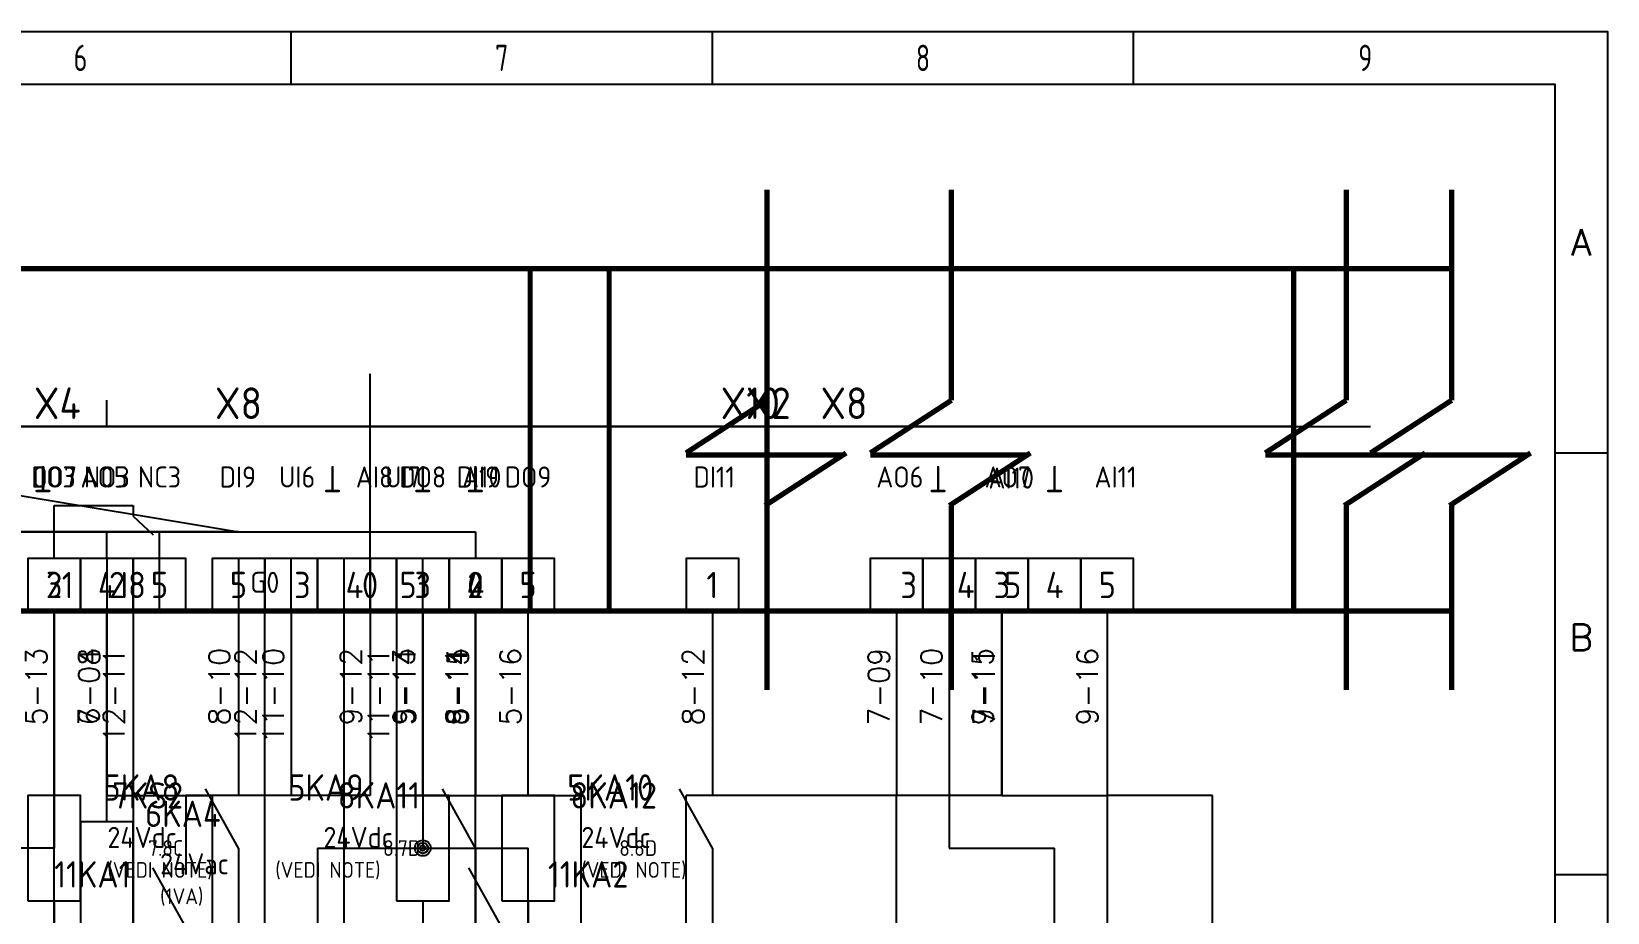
# Model space of a CAD drawing. Extents: x 15 to 425, y 8 to 282.
# Drawn here: x 275.3 to 425, y 198.9 to 282.5 of the extents above; entities that cross this region are included whole.
import ezdxf
from ezdxf.enums import TextEntityAlignment as Align

# ---------------------------------------------------------------- set-up
doc = ezdxf.new("R2010")
doc.units = 0
doc.header["$LTSCALE"] = 10
doc.layers.get('0').update_dxf_attribs({"linetype": 'CONTINUOUS'})
for name, color, linetype in [('10', 9, 'CONTINUOUS'), ('11', 9, 'CONTINUOUS'), ('12', 9, 'CONTINUOUS'), ('5', 9, 'CONTINUOUS'), ('6', 9, 'CONTINUOUS'), ('7', 9, 'CONTINUOUS'), ('8', 9, 'CONTINUOUS'), ('9', 9, 'CONTINUOUS')]:
    doc.layers.add(name, color=color, linetype=linetype)
doc.styles.add('ISO8', font='ISO8.SHX')
doc.styles.add('ROMANS', font='romans')
doc.styles.add('SIMPLEX', font='simplex')
doc.styles.add('SPAC', font='isocp.shx')
doc.styles.add('SPAC_Name', font='isocpeur.ttf')
doc.styles.add('SPAC_TT', font='isocpeur.ttf')

# ---------------------------------------------------------------- blocks, each defined once
blk = doc.blocks.new('MASTER2')
for p, q in [((20, 282.5), (420, 282.5)), ((425, 277.5), (425, 7.5))]:
    blk.add_line(p, q)
at = {"color": 7}
for p, q in [((300, 277.5), (300, 282.5)), ((340, 277.5), (340, 282.5)), ((380, 277.5), (380, 282.5)), ((420, 242.5), (425, 242.5)), ((420, 202.5), (425, 202.5))]:
    blk.add_line(p, q, dxfattribs=at)
blk.add_lwpolyline([(420, 282.5), (425, 282.5), (425, 277.5)])
at = {"color": 2}
blk.add_lwpolyline([(20, 277.5), (420, 277.5), (420, 7.5), (20, 7.5)], close=True, dxfattribs=at)
at = {"style": 'ISO8', "width": 0.8}
for s, p in [('6', (280, 280)), ('7', (320, 280)), ('8', (360, 280)), ('9', (402, 280))]:
    blk.add_text(s, height=2.5, dxfattribs=at).set_placement(p, align=Align.MIDDLE)
at = {"color": 7, "style": 'ROMANS'}
for s, p in [('A', (422.5, 262.5)), ('B', (422.5, 225))]:
    blk.add_text(s, height=2.5, dxfattribs=at).set_placement(p, align=Align.MIDDLE)
for tag, p in [('REVISIONE', (393.24, 33.84)), ('D.REV', (393.24, 29.53)), ('COMMESSA', (255.49, 23.51)), ('ESECUTORE', (390, 19.5)), ('VERIFICATORE', (390, 9.5))]:
    blk.add_attdef(tag, text='', height=2.5, dxfattribs=at).set_placement(p, align=Align.CENTER)
for tag, p in [('DATA', (246, 32)), ('NOME-FILE', (246, 16.5))]:
    blk.add_attdef(tag, p, '', height=2.5, dxfattribs=at)
at = {"color": 4, "style": 'ROMANS', "oblique": 10}
for tag, p in [('IMPIANTO1', (325, 28.5)), ('IMPIANTO2', (325, 24)), ('IMPIANTO3', (325, 19.53)), ('IMPIANTO4', (325, 15.03))]:
    blk.add_attdef(tag, text='', height=3, dxfattribs=at).set_placement(p, align=Align.CENTER)
blk = doc.blocks.new('Numero_Filo')
at = {"color": 3, "style": 'SIMPLEX'}
for tag, flags, p in [('SUPPORTO', 9, (-3.29, 2.73)), ('RIP', 1, (-0.92, 2.73)), ('N', 8, (1.08, 0.73))]:
    blk.add_attdef(tag, text='', height=2, rotation=90, dxfattribs=dict(at, flags=flags)).set_placement(p, align=Align.RIGHT)
blk = doc.blocks.new('BLK56')
at = {"color": 7}
for p, q in [((0, 12.5), (0, 17.5)), ((0, 2.5), (0, -2.5))]:
    blk.add_line(p, q, dxfattribs=at)
blk.add_lwpolyline([(-2.5, 2.5), (2.5, 2.5), (2.5, 12.5), (-2.5, 12.5)], close=True, dxfattribs=at)
at = {"color": 4, "style": 'SPAC', "flags": 9}
blk.add_attdef('QUADRO', text='', height=2.5, dxfattribs=at).set_placement((-4, 16), align=Align.RIGHT)
at = {"color": 3, "style": 'SPAC', "width": 0.75, "flags": 8}
blk.add_attdef('PINA1', text='', height=1.75, rotation=90, dxfattribs=at).set_placement((-1, 17.5), align=Align.RIGHT)
at = {"color": 4, "style": 'SPAC'}
blk.add_attdef('NOME', text='', height=2.5, dxfattribs=at).set_placement((-4, 12), align=Align.RIGHT)
at = {"color": 7, "style": 'SPAC', "flags": 9}
for tag, p in [('COSTRUTTORE', (-6, 8.5)), ('TIPO', (-6, 6))]:
    blk.add_attdef(tag, text='', height=1.5, dxfattribs=at).set_placement(p, align=Align.RIGHT)
at = {"color": 6, "style": 'SPAC'}
for tag, p, flags in [('CODICE', (3.5, 3.5), 1), ('OFFSET', (3.5, 2), 9), ('PRES', (3.5, 0.5), 9), ('DESCRIZIONE', (3.5, -1), 9), ('SUPPORTO', (3.5, -2.5), 9), ('PR4', (3.5, -4), 9)]:
    blk.add_attdef(tag, p, '', height=1, dxfattribs=dict(at, flags=flags))
at = {"color": 3, "style": 'SPAC', "width": 0.75, "flags": 8}
blk.add_attdef('PINB1', (-1, -2.5), '', height=1.75, rotation=90, dxfattribs=at)
at = {"color": 7, "style": 'SPAC', "flags": 9}
for tag, p in [('FUNZIONE1', (0, -8.5)), ('FUNZIONE2', (0, -11.5))]:
    blk.add_attdef(tag, text='', height=2, dxfattribs=at).set_placement(p, align=Align.CENTER)
blk = doc.blocks.new('NA1_F')
at = {"color": 7}
for p, q in [((0, 0), (0, -5)), ((0, -10), (-3.125, -4.375)), ((0, -10), (0, -15))]:
    blk.add_line(p, q, dxfattribs=at)
at = {"color": 3, "style": 'SPAC', "width": 0.75, "flags": 8}
blk.add_attdef('PINA1', text='', height=1.75, rotation=90, dxfattribs=at).set_placement((-1, 0), align=Align.RIGHT)
at = {"color": 4, "style": 'SPAC_Name'}
blk.add_attdef('NOME', text='', height=2.5, dxfattribs=at).set_placement((-5.25, -5), align=Align.MIDDLE_RIGHT)
at = {"color": 7}
for tag, style, flags, p in [('REG', 'SPAC', 8, (-5.25, -10)), ('FUNZIONE1', 'SPAC_TT', 9, (-5.25, -12.5)), ('FUNZIONE2', 'SPAC_TT', 9, (-5.25, -15))]:
    blk.add_attdef(tag, text='', height=1.5, dxfattribs=dict(at, style=style, flags=flags)).set_placement(p, align=Align.MIDDLE_RIGHT)
at = {"color": 3, "style": 'SPAC', "width": 0.75, "flags": 8}
blk.add_attdef('PINB1', (-1, -15), '', height=1.75, rotation=90, dxfattribs=at)
at = {"color": 6, "style": 'SPAC', "flags": 9}
blk.add_attdef('PRES', (1, -14.5), '', height=1, dxfattribs=at)
blk = doc.blocks.new('PUNTO')
for radius in [0.75, 0.5, 0.25]:
    blk.add_circle((0, 0), radius)

msp = doc.modelspace()

# ---------------------------------------------------------------- linework, layer by layer
at = {"layer": '10'}
msp.add_line((65, 245), (335, 245), dxfattribs=at)
at = {"layer": '10', "const_width": 0.5}
for points in [[(345.2, 247.5), (345.2, 267.5)], [(345.2, 260), (65, 260)], [(337.5, 242.5), (345.2, 247.5)], [(337.5, 242.3), (352.5, 242.3)], [(345, 237.5), (352.7, 242.5)], [(345.2, 220), (345.2, 237.5)], [(345.2, 227.5), (65, 227.5)]]:
    msp.add_lwpolyline(points, dxfattribs=at)
at = {"layer": '11'}
for p, q in [((345.2, 245), (70, 245)), ((300, 227.5), (300, 210)), ((305, 227.5), (305, 182.5)), ((310, 227.5), (310, 210)), ((300, 210), (290, 210)), ((290, 210), (290, 207.5)), ((310, 210), (320, 210)), ((320, 210), (320, 207.5))]:
    msp.add_line(p, q, dxfattribs=at)
at = {"layer": '11', "const_width": 0.5}
for points in [[(345.2, 260), (62.7, 260)], [(345.2, 227.5), (345.2, 260)], [(345.2, 227.5), (62.7, 227.5)]]:
    msp.add_lwpolyline(points, dxfattribs=at)
at = {"layer": '11'}
for points in [[(297.5, 227.5), (302.5, 227.5), (302.5, 232.5), (297.5, 232.5)], [(302.5, 227.5), (307.5, 227.5), (307.5, 232.5), (302.5, 232.5)], [(307.5, 227.5), (312.5, 227.5), (312.5, 232.5), (307.5, 232.5)]]:
    msp.add_lwpolyline(points, close=True, dxfattribs=at)
at = {"layer": '12'}
for p, q in [((250, 242.5), (295, 235)), ((295, 235), (205, 235)), ((285, 227.5), (285, 122.5)), ((297.5, 197.5), (297.5, 227.5))]:
    msp.add_line(p, q, dxfattribs=at)
at = {"layer": '12', "const_width": 0.5}
for points in [[(322.5, 260), (49.95, 260)], [(322.7, 227.5), (322.7, 260)], [(322.5, 227.5), (49.95, 227.5)]]:
    msp.add_lwpolyline(points, dxfattribs=at)
at = {"layer": '12'}
for points in [[(282.5, 227.5), (287.5, 227.5), (287.5, 232.5), (282.5, 232.5)], [(295, 227.5), (300, 227.5), (300, 232.5), (295, 232.5)]]:
    msp.add_lwpolyline(points, close=True, dxfattribs=at)
at = {"layer": '5'}
for p, q in [((75, 245), (330.2, 245)), ((85, 235), (317.5, 235)), ((317.5, 235), (317.5, 232.5)), ((277.5, 210), (277.5, 227.5)), ((312.5, 210), (312.5, 227.5)), ((317.5, 190), (317.5, 227.5)), ((322.5, 210), (322.5, 227.5))]:
    msp.add_line(p, q, dxfattribs=at)
at = {"layer": '5', "const_width": 0.5}
for points in [[(330.2, 260), (74.95, 260)], [(330.2, 227.5), (330.2, 260)], [(330.2, 227.5), (74.95, 227.5)]]:
    msp.add_lwpolyline(points, dxfattribs=at)
at = {"layer": '5'}
for points in [[(275, 227.5), (280, 227.5), (280, 232.5), (275, 232.5)], [(310, 227.5), (315, 227.5), (315, 232.5), (310, 232.5)], [(315, 227.5), (320, 227.5), (320, 232.5), (315, 232.5)], [(320, 227.5), (325, 227.5), (325, 232.5), (320, 232.5)]]:
    msp.add_lwpolyline(points, close=True, dxfattribs=at)
at = {"layer": '6'}
for p, q in [((75.2, 245), (350, 245)), ((277.5, 232.5), (277.5, 237.5)), ((277.5, 237.5), (285, 237.5)), ((285, 237.5), (285, 236.5)), ((285, 236.5), (286.91, 234.72)), ((282.5, 232.5), (282.5, 235)), ((283.55, 235), (282.5, 235)), ((287.5, 235), (286.45, 235)), ((287.5, 232.5), (287.5, 235)), ((282.5, 212.5), (282.5, 227.5))]:
    msp.add_line(p, q, dxfattribs=at)
at = {"layer": '6', "color": 1}
msp.add_line((277.5, 180), (277.5, 227.5), dxfattribs=at)
at = {"layer": '6', "const_width": 0.5}
for points in [[(362.7, 247.5), (362.7, 267.5)], [(362.7, 260), (74.95, 260)], [(355, 242.5), (362.7, 247.5)], [(355, 242.3), (370, 242.3)], [(362.5, 237.5), (370.2, 242.5)], [(362.7, 220), (362.7, 237.5)], [(362.7, 227.5), (74.95, 227.5)]]:
    msp.add_lwpolyline(points, dxfattribs=at)
at = {"layer": '6'}
for points in [[(275, 227.5), (280, 227.5), (280, 232.5), (275, 232.5)], [(280, 227.5), (285, 227.5), (285, 232.5), (280, 232.5)], [(285, 227.5), (290, 227.5), (290, 232.5), (285, 232.5)]]:
    msp.add_lwpolyline(points, close=True, dxfattribs=at)
at = {"layer": '7'}
for p, q in [((105, 245), (390, 245)), ((277.5, 227.5), (277.5, 205)), ((282.5, 227.5), (282.5, 210)), ((357.5, 227.5), (357.5, 210)), ((362.5, 227.5), (362.5, 205)), ((367.5, 227.5), (367.5, 210)), ((282.5, 210), (292.5, 210)), ((292.5, 210), (292.5, 122.5)), ((337.5, 122.5), (337.5, 210)), ((357.5, 210), (337.5, 210)), ((367.5, 210), (377.5, 210)), ((377.5, 210), (377.5, 122.5)), ((277.5, 205), (267.5, 205)), ((362.5, 205), (372.5, 205)), ((372.5, 122.5), (372.5, 205))]:
    msp.add_line(p, q, dxfattribs=at)
at = {"layer": '7', "const_width": 0.5}
for points in [[(400.2, 247.5), (400.2, 267.5)], [(400, 260), (97.5, 260)], [(392.5, 242.5), (400.2, 247.5)], [(392.5, 242.3), (407.5, 242.3)], [(400, 237.5), (407.7, 242.5)], [(400.2, 220), (400.2, 237.5)], [(400, 227.5), (97.5, 227.5)]]:
    msp.add_lwpolyline(points, dxfattribs=at)
at = {"layer": '7'}
for points in [[(275, 227.5), (280, 227.5), (280, 232.5), (275, 232.5)], [(280, 227.5), (285, 227.5), (285, 232.5), (280, 232.5)], [(355, 227.5), (360, 227.5), (360, 232.5), (355, 232.5)], [(360, 227.5), (365, 227.5), (365, 232.5), (360, 232.5)], [(365, 227.5), (370, 227.5), (370, 232.5), (365, 232.5)]]:
    msp.add_lwpolyline(points, close=True, dxfattribs=at)
at = {"layer": '8'}
for p, q in [((307.5, 227.5), (307.5, 250)), ((42.5, 245), (402.5, 245)), ((295, 227.5), (295, 215)), ((317.5, 227.5), (317.5, 215)), ((340, 227.5), (340, 215)), ((317.5, 202.5), (317.5, 200)), ((340, 202.5), (340, 200)), ((295, 200), (295, 197.5)), ((317.5, 200), (317.5, 197.5)), ((340, 200), (340, 197.5))]:
    msp.add_line(p, q, dxfattribs=at)
at = {"layer": '8', "const_width": 0.5}
for points in [[(410.2, 247.5), (410.2, 267.5)], [(410, 260), (34.95, 260)], [(402.5, 242.5), (410.2, 247.5)], [(402.5, 242.3), (417.5, 242.3)], [(410, 237.5), (417.7, 242.5)], [(410.2, 220), (410.2, 237.5)], [(410, 227.5), (34.95, 227.5)]]:
    msp.add_lwpolyline(points, dxfattribs=at)
at = {"layer": '8'}
for points in [[(292.5, 227.5), (297.5, 227.5), (297.5, 232.5), (292.5, 232.5)], [(315, 227.5), (320, 227.5), (320, 232.5), (315, 232.5)], [(337.5, 227.5), (342.5, 227.5), (342.5, 232.5), (337.5, 232.5)]]:
    msp.add_lwpolyline(points, close=True, dxfattribs=at)
at = {"layer": '9'}
for p, q in [((282.5, 245), (282.5, 247.5)), ((395.2, 245), (50, 245)), ((307.5, 227.5), (307.5, 210)), ((312.5, 227.5), (312.5, 205)), ((317.5, 227.5), (317.5, 210)), ((367.5, 210), (367.5, 227.5)), ((377.5, 227.5), (377.5, 210)), ((307.5, 210), (297.5, 210)), ((297.5, 122.5), (297.5, 210)), ((317.5, 210), (327.5, 210)), ((327.5, 210), (327.5, 122.5)), ((367.5, 210), (357.5, 210)), ((357.5, 122.5), (357.5, 210)), ((387.5, 210), (377.5, 210)), ((387.5, 122.5), (387.5, 210)), ((302.5, 205), (302.5, 122.5)), ((302.5, 205), (322.5, 205)), ((322.5, 122.5), (322.5, 205))]:
    msp.add_line(p, q, dxfattribs=at)
at = {"layer": '9', "const_width": 0.5}
for points in [[(395, 260), (42.7, 260)], [(395.2, 227.5), (395.2, 260)], [(395.2, 227.5), (42.7, 227.5)]]:
    msp.add_lwpolyline(points, dxfattribs=at)
at = {"layer": '9'}
for points in [[(305, 227.5), (310, 227.5), (310, 232.5), (305, 232.5)], [(310, 227.5), (315, 227.5), (315, 232.5), (310, 232.5)], [(315, 227.5), (320, 227.5), (320, 232.5), (315, 232.5)], [(365, 227.5), (370, 227.5), (370, 232.5), (365, 232.5)], [(370, 227.5), (375, 227.5), (375, 232.5), (370, 232.5)], [(375, 227.5), (380, 227.5), (380, 232.5), (375, 232.5)]]:
    msp.add_lwpolyline(points, close=True, dxfattribs=at)

# ---------------------------------------------------------------- block references
msp.add_blockref('MASTER2', (0, 0))
at = {"layer": '11'}
for p, values in [((298.23, 223.28), {'N': '11-10'}), ((308.23, 223.28), {'N': '11-11'})]:
    msp.add_blockref('Numero_Filo', p, dxfattribs=at).add_auto_attribs(values)
ref = msp.add_blockref('NA1_F', (290, 207.5), dxfattribs=at)
ref.add_attrib('NOME', '11KA1', dxfattribs={"layer": '0', "color": 4, "height": 2.5, "style": 'SPAC'}).set_placement((284.75, 202.5), align=Align.MIDDLE_RIGHT)
ref = msp.add_blockref('NA1_F', (320, 207.5), dxfattribs=at)
ref.add_attrib('NOME', '11KA2', dxfattribs={"layer": '0', "color": 4, "height": 2.5, "style": 'SPAC'}).set_placement((332.04, 202.5), align=Align.MIDDLE_RIGHT)
at = {"layer": '12'}
for p, values in [((283.1, 223.28), {'N': '12-11'}), ((295.6, 223.28), {'N': '12-12'})]:
    msp.add_blockref('Numero_Filo', p, dxfattribs=at).add_auto_attribs(values)
at = {"layer": '5'}
for p, values in [((275.73, 223.28), {'N': '5-13'}), ((310.73, 223.28), {'N': '5-14'}), ((315.73, 223.28), {'N': '5-15'}), ((320.73, 223.28), {'N': '5-16'})]:
    msp.add_blockref('Numero_Filo', p, dxfattribs=at).add_auto_attribs(values)
ref = msp.add_blockref('BLK56', (277.5, 197.5), dxfattribs=at)
ref.add_attrib('NOME', '5KA8', dxfattribs={"layer": '0', "color": 4, "height": 2.5, "style": 'SPAC'}).set_placement((289.39, 209.5), align=Align.RIGHT)
ref = msp.add_blockref('BLK56', (312.5, 197.5), dxfattribs=at)
ref.add_attrib('NOME', '5KA9', dxfattribs={"layer": '0', "color": 4, "height": 2.5, "style": 'SPAC'}).set_placement((306.89, 209.5), align=Align.RIGHT)
ref = msp.add_blockref('BLK56', (322.5, 197.5), dxfattribs=at)
ref.add_attrib('NOME', '5KA10', dxfattribs={"layer": '0', "color": 4, "height": 2.5, "style": 'SPAC'}).set_placement((334.39, 209.5), align=Align.RIGHT)
at = {"layer": '6'}
msp.add_blockref('Numero_Filo', (280.73, 223.28), dxfattribs=at).add_auto_attribs({'N': '6-04'})
ref = msp.add_blockref('BLK56', (282.5, 195), dxfattribs=at)
ref.add_attrib('NOME', '6KA4', dxfattribs={"layer": '0', "color": 4, "height": 2.5, "style": 'SPAC'}).set_placement((293.32, 207), align=Align.RIGHT)
at = {"layer": '7'}
for p, values in [((280.73, 223.28), {'N': '7-08'}), ((355.73, 223.28), {'N': '7-09'}), ((360.73, 223.28), {'N': '7-10'}), ((365.73, 223.28), {'N': '7-11'})]:
    msp.add_blockref('Numero_Filo', p, dxfattribs=at).add_auto_attribs(values)
at = {"layer": '8'}
for p, values in [((293.1, 223.28), {'N': '8-10'}), ((315.6, 223.28), {'N': '8-11'}), ((338.1, 223.28), {'N': '8-12'})]:
    msp.add_blockref('Numero_Filo', p, dxfattribs=at).add_auto_attribs(values)
ref = msp.add_blockref('NA1_F', (295, 215), dxfattribs=at)
ref.add_attrib('NOME', '7KS2', dxfattribs={"layer": '0', "color": 4, "height": 2.5, "style": 'SPAC'}).set_placement((289.75, 210), align=Align.MIDDLE_RIGHT)
ref.add_attrib('REG', '7.8C', dxfattribs={"layer": '0', "color": 7, "height": 1.5, "style": 'SPAC', "flags": 8}).set_placement((289.75, 205), align=Align.MIDDLE_RIGHT)
ref = msp.add_blockref('NA1_F', (317.5, 215), dxfattribs=at)
ref.add_attrib('NOME', '8KA11', dxfattribs={"layer": '0', "color": 4, "height": 2.5, "style": 'SPAC'}).set_placement((312.25, 210), align=Align.MIDDLE_RIGHT)
ref.add_attrib('REG', '8.7D', dxfattribs={"layer": '0', "color": 7, "height": 1.5, "style": 'SPAC', "flags": 8}).set_placement((312.25, 205), align=Align.MIDDLE_RIGHT)
ref = msp.add_blockref('NA1_F', (340, 215), dxfattribs=at)
ref.add_attrib('NOME', '8KA12', dxfattribs={"layer": '0', "color": 4, "height": 2.5, "style": 'SPAC'}).set_placement((334.75, 210), align=Align.MIDDLE_RIGHT)
ref.add_attrib('REG', '8.8D', dxfattribs={"layer": '0', "color": 7, "height": 1.5, "style": 'SPAC', "flags": 8}).set_placement((334.75, 205), align=Align.MIDDLE_RIGHT)
at = {"layer": '9'}
for p, values in [((305.61, 223.28), {'N': '9-12'}), ((310.61, 223.28), {'N': '9-13'}), ((315.73, 223.28), {'N': '9-14'}), ((365.6, 223.28), {'N': '9-15'}), ((375.54, 223.28), {'N': '9-16'})]:
    msp.add_blockref('Numero_Filo', p, dxfattribs=at).add_auto_attribs(values)
msp.add_blockref('PUNTO', (312.5, 205), dxfattribs=at)

# ---------------------------------------------------------------- texts
at = {"layer": '11', "width": 5, "attachment_point": 1, "style": 'SPAC'}
for s, insert, char_height in [('{\\W0.333333; }X4', (275, 248.72), 3), ('{\\W1.187992; }UI6', (297.5, 241.22), 2), ('{\\W1.249999; }UI7', (307.5, 241.22), 2), ('{\\W1.948223; }3', (297.5, 231.22), 2.5), ('{\\W1.875; }4', (302.5, 231.22), 2.5), ('{\\W1.948223; }5', (307.5, 231.22), 2.5)]:
    msp.add_mtext(s, dxfattribs=dict(at, insert=insert, char_height=char_height))
at = {"layer": '11', "insert": (307.5, 238.78), "char_height": 2.5, "width": 5, "attachment_point": 1, "rotation": 180, "style": 'SPAC'}
msp.add_mtext('{\\W1.875; }T', dxfattribs=at)
at = {"layer": '12', "width": 5, "attachment_point": 1, "style": 'SPAC'}
for s, insert, char_height in [('\\pxqc;I8', (282.5, 231.22), 2.5), ('\\pxqc;G0', (295, 231.22), 2)]:
    msp.add_mtext(s, dxfattribs=dict(at, insert=insert, char_height=char_height))
at = {"layer": '5', "attachment_point": 1, "style": 'SPAC'}
for s, insert, char_height, width in [('\\pxqc;X8', (292.5, 248.72), 3, 5), ('\\pxqc;DO7', (275, 241.22), 2, 5), ('\\pxqc;DO8', (310, 241.22), 2, 5), ('\\pxqc;DO9', (320, 241.22), 2, 5), ('\\pxqc;2', (275, 231.22), 2.5, 5), ('\\pxqc;3', (310, 231.22), 2.5, 5), ('\\pxqc;4', (315, 231.22), 2.5, 5), ('\\pxqc;5', (320, 231.22), 2.5, 5), ('24Vdc\\P{\\H0.75x;(VEDI NOTE)}', (282.56, 207.01), 2, 12.4367), ('{\\W7.061515; }24Vdc\\P{\\H0.75x;\\W4.0853; \\W1;(VEDI NOTE)}', (295, 207.01), 2, 15), ('24Vdc\\P{\\H0.75x;(VEDI NOTE)}', (327.56, 207.01), 2, 12.4367)]:
    msp.add_mtext(s, dxfattribs=dict(at, insert=insert, char_height=char_height, width=width))
at = {"layer": '5', "insert": (320, 238.78), "char_height": 2.5, "width": 5, "attachment_point": 1, "rotation": 180, "style": 'SPAC'}
msp.add_mtext('\\pxqc;T', dxfattribs=at)
at = {"layer": '6', "width": 5, "attachment_point": 1, "style": 'SPAC'}
for s, insert, char_height in [('\\pxqc;CO3', (275, 241.22), 2), ('\\pxqc;NO3', (280, 241.22), 2), ('\\pxqc;NC3', (285, 241.22), 2), ('\\pxqc,t0;3', (275, 231.22), 2.5), ('\\pxqc;4', (280, 231.22), 2.5), ('\\pxqc;5', (285, 231.22), 2.5)]:
    msp.add_mtext(s, dxfattribs=dict(at, insert=insert, char_height=char_height))
at = {"layer": '6', "insert": (287.56, 204.51), "char_height": 2, "attachment_point": 1, "style": 'SPAC'}
msp.add_mtext_dynamic_manual_height_columns('\\pxql;24Vac\\P{\\H0.75x;(1VA)}', width=12.4367, gutter_width=17.5, heights=[0], dxfattribs=at)
at = {"layer": '7', "attachment_point": 1, "style": 'SPAC'}
for s, insert, char_height, width in [('{\\W0.45735; }X10', (340, 248.72), 3, 7.5), ('{\\W0.749999; }AO5', (280, 241.22), 2, 5), ('{\\W0.499015; }AO6', (355, 241.22), 2, 5), ('{\\W0.749999; }AO7', (365, 241.22), 2, 5), ('{\\W2.25; }1', (275, 231.22), 2.5, 5), ('{\\W1.893184; }2', (280, 231.22), 2.5, 5), ('{\\W1.998031; }3', (355, 231.22), 2.5, 5), ('{\\W2.25; }4', (360, 231.22), 2.5, 5), ('{\\W1.893184; }5', (365, 231.22), 2.5, 5)]:
    msp.add_mtext(s, dxfattribs=dict(at, insert=insert, char_height=char_height, width=width))
at = {"layer": '7', "char_height": 2.5, "width": 5, "attachment_point": 1, "rotation": 180, "style": 'SPAC'}
for insert in [(280, 238.78), (365, 238.78)]:
    msp.add_mtext('{\\W1.875; }T', dxfattribs=dict(at, insert=insert))
at = {"layer": '8', "width": 5, "attachment_point": 1, "style": 'SPAC'}
for s, insert, char_height in [('\\pxqc;X8', (350, 248.72), 3), ('{\\W0.624015; }DI9', (292.5, 241.22), 2), ('{\\W0.624015; }DI10', (315, 241.22), 2), ('{\\W0.624015; }DI11', (337.5, 241.22), 2), ('\\pxqc;5', (292.5, 231.22), 2.5), ('\\pxqc;0', (315, 231.22), 2.5), ('\\pxqc;1', (337.5, 231.22), 2.5)]:
    msp.add_mtext(s, dxfattribs=dict(at, insert=insert, char_height=char_height))
at = {"layer": '9', "attachment_point": 1, "style": 'SPAC'}
for s, insert, char_height, width in [('{\\W0.396325; }X2', (342.5, 248.72), 3, 5), ('{\\W0.999999; }AI8', (305, 241.22), 2, 5), ('{\\W1.073223; }AI9', (315, 241.22), 2, 5), ('{\\W1.06299; }AI10', (365, 241.12), 2, 7.5), ('{\\W1.124999; }AI11', (375, 241.22), 2, 5), ('\\pxqc;0', (305, 231.22), 2.5, 5), ('\\pxqc;1', (310, 231.22), 2.5, 5), ('\\pxqc;2', (315, 231.22), 2.5, 5), ('\\pxqc;3', (365, 231.22), 2.5, 5), ('\\pxqc;4', (370, 231.22), 2.5, 5), ('\\pxqc;5', (375, 231.22), 2.5, 5)]:
    msp.add_mtext(s, dxfattribs=dict(at, insert=insert, char_height=char_height, width=width))
at = {"layer": '9', "char_height": 2.5, "width": 5, "attachment_point": 1, "rotation": 180, "style": 'SPAC'}
for insert in [(315, 238.78), (375, 238.78)]:
    msp.add_mtext('\\pxqc;T', dxfattribs=dict(at, insert=insert))

doc.saveas('drawing.dxf')
